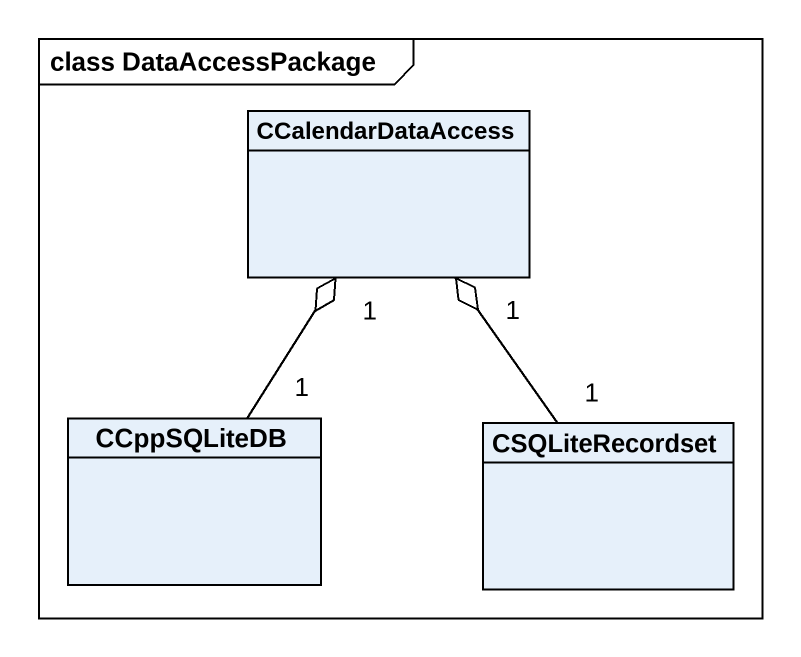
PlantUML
@startuml
mainframe class DataAccessPackage
hide circle
hide empty members
class CCalendarDataAccess
class CCppSQLiteDB
class CSQLiteRecordset
CCppSQLiteDB "1" -up-o "1" CCalendarDataAccess
CSQLiteRecordset "1" -up-o "1" CCalendarDataAccess
@enduml
